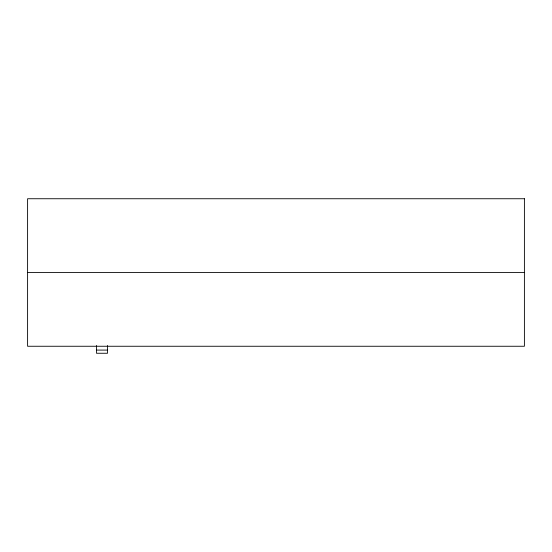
<?xml version="1.0" encoding="UTF-8"?>
<svg xmlns="http://www.w3.org/2000/svg" width="552" height="552" viewBox="0 0 552 552"><rect width="100%" height="100%" fill="white"/><g stroke="black" fill="none" stroke-linecap="round" stroke-linejoin="round"><path stroke-width="0.83" d="M27.6 272.502L524.4 272.502M96.503 350.085L107.516 350.085M107.516 345.511L107.516 353.259L96.503 353.259L96.503 345.511M524.4 198.741L27.6 198.741L27.6 346.256L524.4 346.256L524.4 198.741"/></g></svg>
